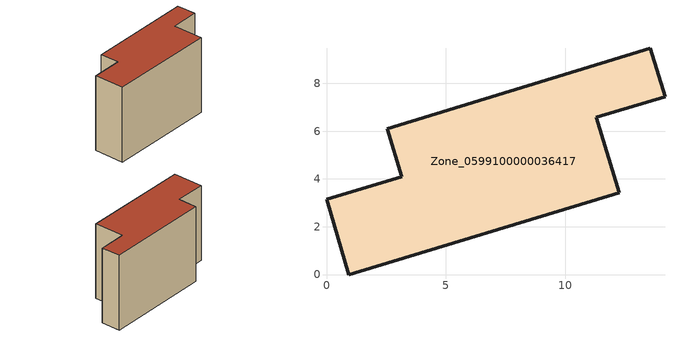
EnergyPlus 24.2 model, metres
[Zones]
Zone_0599100000036417
 floor ground (C_G): 3.15,4.1 2.55,6.1 13.56,9.46 14.17,7.44 11.3,6.58 12.25,3.42 0.94,0 0,3.15 z0
 wall outside (C_F): 0,3.15 0.94,0 12.25,3.42 11.3,6.58 14.17,7.44 13.56,9.46 2.55,6.1 3.15,4.1 0,3.15 z0:8.36
 roof outside (C_R): 3.15,4.1 0,3.15 0.94,0 12.25,3.42 11.3,6.58 14.17,7.44 13.56,9.46 2.55,6.1 z8.36
[BUILDING]
Pand.0599100000036417: North Axis=0; Terrain=City; Loads Convergence Tolerance Value=0.04; Temperature Convergence Tolerance Value=0.4; Solar Distribution=FullExterior; Maximum Number of Warmup Days=25; Minimum Number of Warmup Days=1
[Site:Location]
Rotterdam.The.Hague.AP_ZH_NLD Design_Conditions: Latitude=51.96; Longitude=4.45; Time Zone=1; Elevation=-4.5
[SITE:GROUNDTEMPERATURE:BUILDINGSURFACE]
18, 18, 18, 18, 18, 18, 18, 18, 18, 18, 18, 18
[MATERIAL] Thermal Absorptance=0.9; Solar Absorptance=0.7; Visible Absorptance=0.7
Name | Roughness | Thickness | Conductivity | Density | Specific Heat
G.TI.1975-1991 | MediumSmooth | 0.15 | 0.288461 | 540 | 1210
F.TI.1975-1991 | Rough | 0.3 | 0.230769 | 1920 | 840
R.TI.1975-1991 | MediumRough | 0.2 | 0.153846 | 1500 | 1000
[CONSTRUCTION]
C_G: G.TI.1975-1991
C_F: F.TI.1975-1991
C_R: R.TI.1975-1991
[ZONE]
Zone_0599100000036417: Type=1; Multiplier=1; Ceiling Height=Autocalculate; Volume=Autocalculate; Floor Area=autocalculate; Part of Total Floor Area=Yes
[ZONEINFILTRATION:DESIGNFLOWRATE]
Infil_Zone_0599100000036417: Zone or ZoneList or Space or SpaceList=Zone_0599100000036417; Schedule=AlwaysOn; Design Flow Rate Calculation Method=Flow/Area; Flow Rate per Floor Area=0.003; Constant Term Coefficient=1; Temperature Term Coefficient=0; Velocity Term Coefficient=0; Velocity Squared Term Coefficient=0
[HVACTEMPLATE:ZONE:IDEALLOADSAIRSYSTEM]
Zone_0599100000036417: Maximum Heating Supply Air Temperature=50; Minimum Cooling Supply Air Temperature=13; Maximum Heating Supply Air Humidity Ratio=0.0156; Minimum Cooling Supply Air Humidity Ratio=0.0077; Heating Limit=NoLimit; Cooling Limit=NoLimit; Dehumidification Control Type=ConstantSensibleHeatRatio; Cooling Sensible Heat Ratio=0.7; Dehumidification Setpoint=60; Humidification Control Type=None; Humidification Setpoint=30; Outdoor Air Method=None; Outdoor Air Flow Rate per Person=0.00944; Outdoor Air Flow Rate per Zone Floor Area=0; Outdoor Air Flow Rate per Zone=0; Demand Controlled Ventilation Type=None; Outdoor Air Economizer Type=NoEconomizer; Heat Recovery Type=None; Sensible Heat Recovery Effectiveness=0.7; Latent Heat Recovery Effectiveness=0.65
[ZONECONTROL:THERMOSTAT]
ThermostatControl_Zone_0599100000036417: Zone or ZoneList=Zone_0599100000036417; Control Type Schedule=DualSetpointControlType; Control 1=Thermostat_Zone_0599100000036417; Temperature Difference Between Cutout And Setpoint=0
[THERMOSTATSETPOINT:DUALSETPOINT]
Thermostat_Zone_0599100000036417: Heating Setpoint Temperature Schedule=HeatingSetpoint_Zone_0599100000036417; Cooling Setpoint Temperature Schedule=CoolingSetpoint_Zone_0599100000036417
[SCHEDULE:COMPACT]
HeatingSetpoint_Zone_0599100000036417: Through: 12/31, For: AllDays, Until: 24:00, 21
CoolingSetpoint_Zone_0599100000036417: Through: 12/31, For: AllDays, Until: 24:00, 24
DualSetpointControlType: Through: 12/31, For: AllDays, Until: 24:00, 4
AlwaysOn: Through: 12/31, For: AllDays, Until: 24:00, 1
